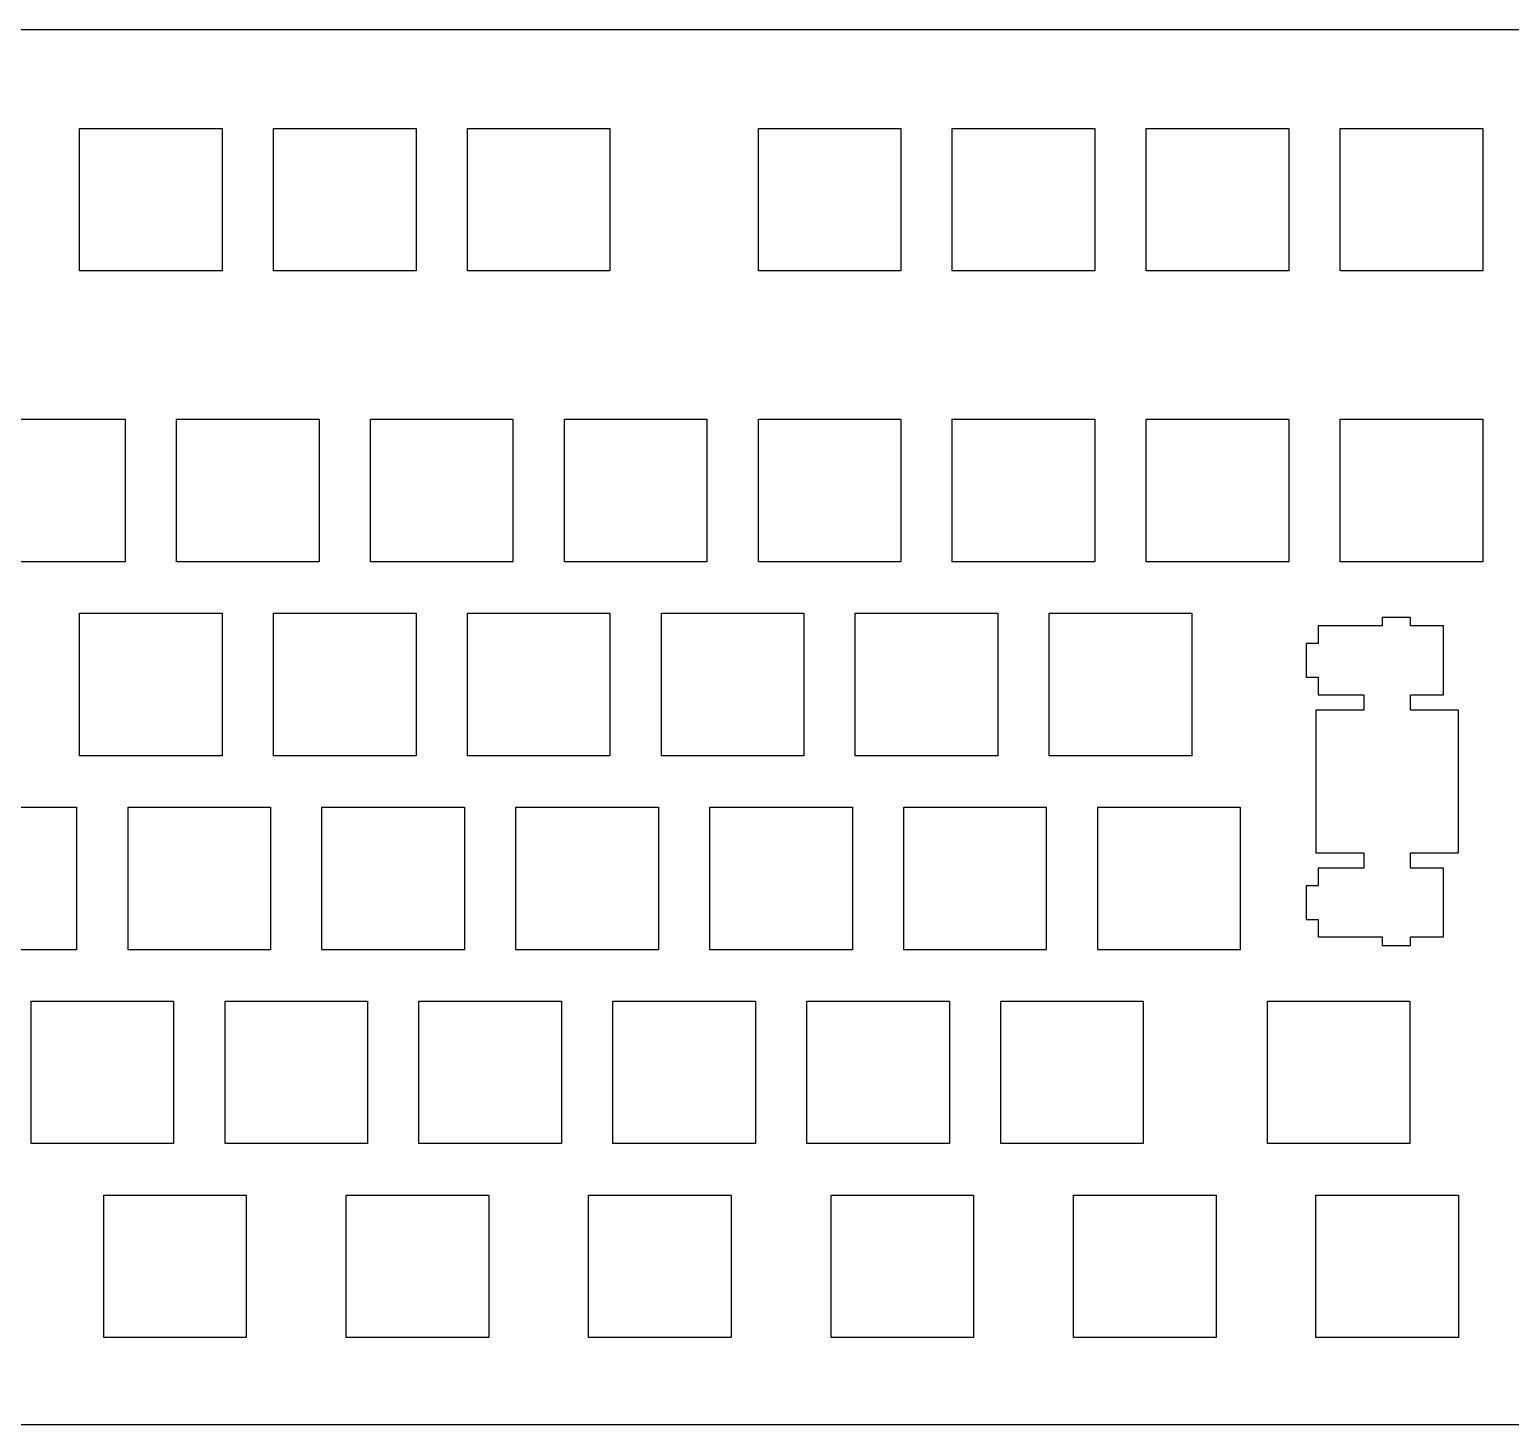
# Model space of a CAD drawing. Extents: x -6 to 436, y -6 to 131.
# Drawn here: x 140.5 to 285.9, y -6 to 131 of the extents above; entities that cross this region are included whole.
import ezdxf

# ---------------------------------------------------------------- set-up
doc = ezdxf.new("R2010")
doc.units = 0
for name, color, linetype in [('Line001', 7, 'CONTINUOUS'), ('Line002', 7, 'CONTINUOUS'), ('Shape060', 7, 'CONTINUOUS'), ('Shape061', 7, 'CONTINUOUS'), ('Shape062', 7, 'CONTINUOUS'), ('Shape063', 7, 'CONTINUOUS'), ('Shape064', 7, 'CONTINUOUS'), ('Shape065', 7, 'CONTINUOUS'), ('Shape066', 7, 'CONTINUOUS'), ('Shape067', 7, 'CONTINUOUS'), ('Shape068', 7, 'CONTINUOUS'), ('Shape069', 7, 'CONTINUOUS'), ('Shape070', 7, 'CONTINUOUS'), ('Shape071', 7, 'CONTINUOUS'), ('Shape072', 7, 'CONTINUOUS'), ('Shape073', 7, 'CONTINUOUS'), ('Shape074', 7, 'CONTINUOUS'), ('Shape075', 7, 'CONTINUOUS'), ('Shape076', 7, 'CONTINUOUS'), ('Shape077', 7, 'CONTINUOUS'), ('Shape078', 7, 'CONTINUOUS'), ('Shape079', 7, 'CONTINUOUS'), ('Shape080', 7, 'CONTINUOUS'), ('Shape081', 7, 'CONTINUOUS'), ('Shape082', 7, 'CONTINUOUS'), ('Shape083', 7, 'CONTINUOUS'), ('Shape192', 7, 'CONTINUOUS'), ('Shape193', 7, 'CONTINUOUS'), ('Shape194', 7, 'CONTINUOUS'), ('Shape195', 7, 'CONTINUOUS'), ('Shape196', 7, 'CONTINUOUS'), ('Shape197', 7, 'CONTINUOUS'), ('Shape198', 7, 'CONTINUOUS'), ('Shape199', 7, 'CONTINUOUS'), ('Shape200', 7, 'CONTINUOUS'), ('Shape201', 7, 'CONTINUOUS'), ('Shape202', 7, 'CONTINUOUS'), ('Shape203', 7, 'CONTINUOUS'), ('Shape204', 7, 'CONTINUOUS'), ('Shape205', 7, 'CONTINUOUS'), ('Shape206', 7, 'CONTINUOUS'), ('Shape207', 7, 'CONTINUOUS'), ('Shape208', 7, 'CONTINUOUS'), ('Shape209', 7, 'CONTINUOUS'), ('Shape210', 7, 'CONTINUOUS'), ('Shape211', 7, 'CONTINUOUS'), ('Shape212', 7, 'CONTINUOUS'), ('Shape213', 7, 'CONTINUOUS'), ('Shape214', 7, 'CONTINUOUS'), ('Shape215', 7, 'CONTINUOUS'), ('Shape216', 7, 'CONTINUOUS'), ('Shape217', 7, 'CONTINUOUS'), ('Shape218', 7, 'CONTINUOUS'), ('Shape219', 7, 'CONTINUOUS'), ('Shape260', 7, 'CONTINUOUS'), ('Shape261', 7, 'CONTINUOUS'), ('Shape262', 7, 'CONTINUOUS'), ('Shape264', 7, 'CONTINUOUS'), ('Shape265', 7, 'CONTINUOUS'), ('Shape266', 7, 'CONTINUOUS'), ('Shape267', 7, 'CONTINUOUS'), ('Shape268', 7, 'CONTINUOUS'), ('Shape269', 7, 'CONTINUOUS'), ('Shape270', 7, 'CONTINUOUS'), ('Shape271', 7, 'CONTINUOUS'), ('Shape272', 7, 'CONTINUOUS'), ('Shape273', 7, 'CONTINUOUS'), ('Shape274', 7, 'CONTINUOUS'), ('Shape275', 7, 'CONTINUOUS'), ('Shape276', 7, 'CONTINUOUS'), ('Shape277', 7, 'CONTINUOUS'), ('Shape278', 7, 'CONTINUOUS'), ('Shape279', 7, 'CONTINUOUS'), ('Shape280', 7, 'CONTINUOUS'), ('Shape281', 7, 'CONTINUOUS'), ('Shape282', 7, 'CONTINUOUS'), ('Shape283', 7, 'CONTINUOUS'), ('Shape284', 7, 'CONTINUOUS'), ('Shape285', 7, 'CONTINUOUS'), ('Shape286', 7, 'CONTINUOUS'), ('Shape287', 7, 'CONTINUOUS'), ('Shape300', 7, 'CONTINUOUS'), ('Shape301', 7, 'CONTINUOUS'), ('Shape302', 7, 'CONTINUOUS'), ('Shape303', 7, 'CONTINUOUS'), ('Shape304', 7, 'CONTINUOUS'), ('Shape305', 7, 'CONTINUOUS'), ('Shape306', 7, 'CONTINUOUS'), ('Shape307', 7, 'CONTINUOUS'), ('Shape308', 7, 'CONTINUOUS'), ('Shape309', 7, 'CONTINUOUS'), ('Shape310', 7, 'CONTINUOUS'), ('Shape311', 7, 'CONTINUOUS'), ('Shape312', 7, 'CONTINUOUS'), ('Shape313', 7, 'CONTINUOUS'), ('Shape314', 7, 'CONTINUOUS'), ('Shape315', 7, 'CONTINUOUS'), ('Shape316', 7, 'CONTINUOUS'), ('Shape317', 7, 'CONTINUOUS'), ('Shape318', 7, 'CONTINUOUS'), ('Shape319', 7, 'CONTINUOUS'), ('Shape320', 7, 'CONTINUOUS'), ('Shape321', 7, 'CONTINUOUS'), ('Shape322', 7, 'CONTINUOUS'), ('Shape323', 7, 'CONTINUOUS'), ('Shape324', 7, 'CONTINUOUS'), ('Shape325', 7, 'CONTINUOUS'), ('Shape326', 7, 'CONTINUOUS'), ('Shape327', 7, 'CONTINUOUS'), ('Shape328', 7, 'CONTINUOUS'), ('Shape329', 7, 'CONTINUOUS'), ('Shape330', 7, 'CONTINUOUS'), ('Shape331', 7, 'CONTINUOUS'), ('Shape332', 7, 'CONTINUOUS'), ('Shape333', 7, 'CONTINUOUS'), ('Shape334', 7, 'CONTINUOUS'), ('Shape335', 7, 'CONTINUOUS'), ('Shape400', 7, 'CONTINUOUS'), ('Shape401', 7, 'CONTINUOUS'), ('Shape402', 7, 'CONTINUOUS'), ('Shape403', 7, 'CONTINUOUS'), ('Shape404', 7, 'CONTINUOUS'), ('Shape405', 7, 'CONTINUOUS'), ('Shape406', 7, 'CONTINUOUS'), ('Shape407', 7, 'CONTINUOUS'), ('Shape408', 7, 'CONTINUOUS'), ('Shape409', 7, 'CONTINUOUS'), ('Shape410', 7, 'CONTINUOUS'), ('Shape411', 7, 'CONTINUOUS'), ('Shape412', 7, 'CONTINUOUS'), ('Shape413', 7, 'CONTINUOUS'), ('Shape414', 7, 'CONTINUOUS'), ('Shape415', 7, 'CONTINUOUS'), ('Shape416', 7, 'CONTINUOUS'), ('Shape417', 7, 'CONTINUOUS'), ('Shape418', 7, 'CONTINUOUS'), ('Shape419', 7, 'CONTINUOUS'), ('Shape420', 7, 'CONTINUOUS'), ('Shape421', 7, 'CONTINUOUS'), ('Shape422', 7, 'CONTINUOUS'), ('Shape423', 7, 'CONTINUOUS'), ('Shape476', 7, 'CONTINUOUS'), ('Shape477', 7, 'CONTINUOUS'), ('Shape478', 7, 'CONTINUOUS'), ('Shape480', 7, 'CONTINUOUS'), ('Shape481', 7, 'CONTINUOUS'), ('Shape482', 7, 'CONTINUOUS'), ('Shape483', 7, 'CONTINUOUS'), ('Shape484', 7, 'CONTINUOUS'), ('Shape485', 7, 'CONTINUOUS'), ('Shape486', 7, 'CONTINUOUS'), ('Shape487', 7, 'CONTINUOUS'), ('Shape488', 7, 'CONTINUOUS'), ('Shape489', 7, 'CONTINUOUS'), ('Shape490', 7, 'CONTINUOUS'), ('Shape491', 7, 'CONTINUOUS'), ('Shape492', 7, 'CONTINUOUS'), ('Shape493', 7, 'CONTINUOUS'), ('Shape494', 7, 'CONTINUOUS'), ('Shape495', 7, 'CONTINUOUS'), ('Shape496', 7, 'CONTINUOUS'), ('Shape497', 7, 'CONTINUOUS'), ('Shape498', 7, 'CONTINUOUS'), ('Shape499', 7, 'CONTINUOUS'), ('Shape500', 7, 'CONTINUOUS'), ('Shape501', 7, 'CONTINUOUS'), ('Shape502', 7, 'CONTINUOUS'), ('Shape503', 7, 'CONTINUOUS'), ('Shape504', 7, 'CONTINUOUS'), ('Shape505', 7, 'CONTINUOUS'), ('Shape506', 7, 'CONTINUOUS'), ('Shape507', 7, 'CONTINUOUS'), ('Shape560', 7, 'CONTINUOUS'), ('Shape561', 7, 'CONTINUOUS'), ('Shape562', 7, 'CONTINUOUS'), ('Shape563', 7, 'CONTINUOUS'), ('Shape564', 7, 'CONTINUOUS'), ('Shape565', 7, 'CONTINUOUS'), ('Shape566', 7, 'CONTINUOUS'), ('Shape567', 7, 'CONTINUOUS'), ('Shape568', 7, 'CONTINUOUS'), ('Shape569', 7, 'CONTINUOUS'), ('Shape570', 7, 'CONTINUOUS'), ('Shape571', 7, 'CONTINUOUS'), ('Shape572', 7, 'CONTINUOUS'), ('Shape573', 7, 'CONTINUOUS'), ('Shape574', 7, 'CONTINUOUS'), ('Shape575', 7, 'CONTINUOUS'), ('Shape576', 7, 'CONTINUOUS'), ('Shape577', 7, 'CONTINUOUS'), ('Shape578', 7, 'CONTINUOUS'), ('Shape579', 7, 'CONTINUOUS'), ('Shape580', 7, 'CONTINUOUS'), ('Shape581', 7, 'CONTINUOUS'), ('Shape582', 7, 'CONTINUOUS'), ('Shape583', 7, 'CONTINUOUS'), ('Shape584', 7, 'CONTINUOUS'), ('Shape585', 7, 'CONTINUOUS'), ('Shape586', 7, 'CONTINUOUS'), ('Shape587', 7, 'CONTINUOUS')]:
    doc.layers.add(name, color=color, linetype=linetype)

msp = doc.modelspace()

# ---------------------------------------------------------------- linework, layer by layer
at = {"layer": 'Line001'}
msp.add_line((-6, -6), (436, -6), dxfattribs=at)
at = {"layer": 'Line002'}
msp.add_line((-6, 131), (350, 131), dxfattribs=at)
at = {"layer": 'Shape060'}
msp.add_line((147.781, 16.5254), (161.78, 16.5254), dxfattribs=at)
at = {"layer": 'Shape061'}
msp.add_line((161.78, 16.5254), (161.78, 2.52598), dxfattribs=at)
at = {"layer": 'Shape062'}
msp.add_line((161.78, 2.52598), (147.781, 2.52598), dxfattribs=at)
at = {"layer": 'Shape063'}
msp.add_line((147.781, 2.52598), (147.781, 16.5254), dxfattribs=at)
at = {"layer": 'Shape064'}
msp.add_line((171.592, 16.5254), (185.593, 16.5254), dxfattribs=at)
at = {"layer": 'Shape065'}
msp.add_line((185.593, 16.5254), (185.593, 2.52598), dxfattribs=at)
at = {"layer": 'Shape066'}
msp.add_line((185.593, 2.52598), (171.592, 2.52598), dxfattribs=at)
at = {"layer": 'Shape067'}
msp.add_line((171.592, 2.52598), (171.592, 16.5254), dxfattribs=at)
at = {"layer": 'Shape068'}
msp.add_line((195.406, 16.5254), (209.405, 16.5254), dxfattribs=at)
at = {"layer": 'Shape069'}
msp.add_line((209.405, 16.5254), (209.405, 2.52598), dxfattribs=at)
at = {"layer": 'Shape070'}
msp.add_line((209.405, 2.52598), (195.406, 2.52598), dxfattribs=at)
at = {"layer": 'Shape071'}
msp.add_line((195.406, 2.52598), (195.406, 16.5254), dxfattribs=at)
at = {"layer": 'Shape072'}
msp.add_line((219.217, 16.5254), (233.218, 16.5254), dxfattribs=at)
at = {"layer": 'Shape073'}
msp.add_line((233.218, 16.5254), (233.218, 2.52598), dxfattribs=at)
at = {"layer": 'Shape074'}
msp.add_line((233.218, 2.52598), (219.217, 2.52598), dxfattribs=at)
at = {"layer": 'Shape075'}
msp.add_line((219.217, 2.52598), (219.217, 16.5254), dxfattribs=at)
at = {"layer": 'Shape076'}
msp.add_line((243.031, 16.5254), (257.03, 16.5254), dxfattribs=at)
at = {"layer": 'Shape077'}
msp.add_line((257.03, 16.5254), (257.03, 2.52598), dxfattribs=at)
at = {"layer": 'Shape078'}
msp.add_line((257.03, 2.52598), (243.031, 2.52598), dxfattribs=at)
at = {"layer": 'Shape079'}
msp.add_line((243.031, 2.52598), (243.031, 16.5254), dxfattribs=at)
at = {"layer": 'Shape080'}
msp.add_line((266.842, 16.5254), (280.843, 16.5254), dxfattribs=at)
at = {"layer": 'Shape081'}
msp.add_line((280.843, 16.5254), (280.843, 2.52598), dxfattribs=at)
at = {"layer": 'Shape082'}
msp.add_line((280.843, 2.52598), (266.842, 2.52598), dxfattribs=at)
at = {"layer": 'Shape083'}
msp.add_line((266.842, 2.52598), (266.842, 16.5254), dxfattribs=at)
at = {"layer": 'Shape192'}
msp.add_line((140.637, 35.5753), (154.637, 35.5753), dxfattribs=at)
at = {"layer": 'Shape193'}
msp.add_line((154.637, 35.5753), (154.637, 21.5759), dxfattribs=at)
at = {"layer": 'Shape194'}
msp.add_line((154.637, 21.5759), (140.637, 21.5759), dxfattribs=at)
at = {"layer": 'Shape195'}
msp.add_line((140.637, 21.5759), (140.637, 35.5753), dxfattribs=at)
at = {"layer": 'Shape196'}
msp.add_line((159.687, 35.5753), (173.687, 35.5753), dxfattribs=at)
at = {"layer": 'Shape197'}
msp.add_line((173.687, 35.5753), (173.687, 21.5759), dxfattribs=at)
at = {"layer": 'Shape198'}
msp.add_line((173.687, 21.5759), (159.687, 21.5759), dxfattribs=at)
at = {"layer": 'Shape199'}
msp.add_line((159.687, 21.5759), (159.687, 35.5753), dxfattribs=at)
at = {"layer": 'Shape200'}
msp.add_line((178.737, 35.5753), (192.737, 35.5753), dxfattribs=at)
at = {"layer": 'Shape201'}
msp.add_line((192.737, 35.5753), (192.737, 21.5759), dxfattribs=at)
at = {"layer": 'Shape202'}
msp.add_line((192.737, 21.5759), (178.737, 21.5759), dxfattribs=at)
at = {"layer": 'Shape203'}
msp.add_line((178.737, 21.5759), (178.737, 35.5753), dxfattribs=at)
at = {"layer": 'Shape204'}
msp.add_line((197.787, 35.5753), (211.787, 35.5753), dxfattribs=at)
at = {"layer": 'Shape205'}
msp.add_line((211.787, 35.5753), (211.787, 21.5759), dxfattribs=at)
at = {"layer": 'Shape206'}
msp.add_line((211.787, 21.5759), (197.787, 21.5759), dxfattribs=at)
at = {"layer": 'Shape207'}
msp.add_line((197.787, 21.5759), (197.787, 35.5753), dxfattribs=at)
at = {"layer": 'Shape208'}
msp.add_line((216.837, 35.5753), (230.837, 35.5753), dxfattribs=at)
at = {"layer": 'Shape209'}
msp.add_line((230.837, 35.5753), (230.837, 21.5759), dxfattribs=at)
at = {"layer": 'Shape210'}
msp.add_line((230.837, 21.5759), (216.837, 21.5759), dxfattribs=at)
at = {"layer": 'Shape211'}
msp.add_line((216.837, 21.5759), (216.837, 35.5753), dxfattribs=at)
at = {"layer": 'Shape212'}
msp.add_line((235.887, 35.5753), (249.887, 35.5753), dxfattribs=at)
at = {"layer": 'Shape213'}
msp.add_line((249.887, 35.5753), (249.887, 21.5759), dxfattribs=at)
at = {"layer": 'Shape214'}
msp.add_line((249.887, 21.5759), (235.887, 21.5759), dxfattribs=at)
at = {"layer": 'Shape215'}
msp.add_line((235.887, 21.5759), (235.887, 35.5753), dxfattribs=at)
at = {"layer": 'Shape216'}
msp.add_line((262.081, 35.5753), (276.08, 35.5753), dxfattribs=at)
at = {"layer": 'Shape217'}
msp.add_line((276.08, 35.5753), (276.08, 21.5759), dxfattribs=at)
at = {"layer": 'Shape218'}
msp.add_line((276.08, 21.5759), (262.081, 21.5759), dxfattribs=at)
at = {"layer": 'Shape219'}
msp.add_line((262.081, 21.5759), (262.081, 35.5753), dxfattribs=at)
at = {"layer": 'Shape260'}
msp.add_line((131.112, 54.6254), (145.112, 54.6254), dxfattribs=at)
at = {"layer": 'Shape261'}
msp.add_line((145.112, 54.6254), (145.112, 40.6261), dxfattribs=at)
at = {"layer": 'Shape262'}
msp.add_line((145.112, 40.6261), (131.112, 40.6261), dxfattribs=at)
at = {"layer": 'Shape264'}
msp.add_line((150.162, 54.6254), (164.162, 54.6254), dxfattribs=at)
at = {"layer": 'Shape265'}
msp.add_line((164.162, 54.6254), (164.162, 40.6261), dxfattribs=at)
at = {"layer": 'Shape266'}
msp.add_line((164.162, 40.6261), (150.162, 40.6261), dxfattribs=at)
at = {"layer": 'Shape267'}
msp.add_line((150.162, 40.6261), (150.162, 54.6254), dxfattribs=at)
at = {"layer": 'Shape268'}
msp.add_line((169.212, 54.6254), (183.212, 54.6254), dxfattribs=at)
at = {"layer": 'Shape269'}
msp.add_line((183.212, 54.6254), (183.212, 40.6261), dxfattribs=at)
at = {"layer": 'Shape270'}
msp.add_line((183.212, 40.6261), (169.212, 40.6261), dxfattribs=at)
at = {"layer": 'Shape271'}
msp.add_line((169.212, 40.6261), (169.212, 54.6254), dxfattribs=at)
at = {"layer": 'Shape272'}
msp.add_line((188.262, 54.6254), (202.262, 54.6254), dxfattribs=at)
at = {"layer": 'Shape273'}
msp.add_line((202.262, 54.6254), (202.262, 40.6261), dxfattribs=at)
at = {"layer": 'Shape274'}
msp.add_line((202.262, 40.6261), (188.262, 40.6261), dxfattribs=at)
at = {"layer": 'Shape275'}
msp.add_line((188.262, 40.6261), (188.262, 54.6254), dxfattribs=at)
at = {"layer": 'Shape276'}
msp.add_line((207.312, 54.6254), (221.312, 54.6254), dxfattribs=at)
at = {"layer": 'Shape277'}
msp.add_line((221.312, 54.6254), (221.312, 40.6261), dxfattribs=at)
at = {"layer": 'Shape278'}
msp.add_line((221.312, 40.6261), (207.312, 40.6261), dxfattribs=at)
at = {"layer": 'Shape279'}
msp.add_line((207.312, 40.6261), (207.312, 54.6254), dxfattribs=at)
at = {"layer": 'Shape280'}
msp.add_line((226.362, 54.6254), (240.362, 54.6254), dxfattribs=at)
at = {"layer": 'Shape281'}
msp.add_line((240.362, 54.6254), (240.362, 40.6261), dxfattribs=at)
at = {"layer": 'Shape282'}
msp.add_line((240.362, 40.6261), (226.362, 40.6261), dxfattribs=at)
at = {"layer": 'Shape283'}
msp.add_line((226.362, 40.6261), (226.362, 54.6254), dxfattribs=at)
at = {"layer": 'Shape284'}
msp.add_line((245.412, 54.6254), (259.412, 54.6254), dxfattribs=at)
at = {"layer": 'Shape285'}
msp.add_line((259.412, 54.6254), (259.412, 40.6261), dxfattribs=at)
at = {"layer": 'Shape286'}
msp.add_line((259.412, 40.6261), (245.412, 40.6261), dxfattribs=at)
at = {"layer": 'Shape287'}
msp.add_line((245.412, 40.6261), (245.412, 54.6254), dxfattribs=at)
at = {"layer": 'Shape300'}
msp.add_line((273.342, 73.251), (273.342, 72.4255), dxfattribs=at)
at = {"layer": 'Shape301'}
msp.add_line((273.342, 72.4255), (267.072, 72.4255), dxfattribs=at)
at = {"layer": 'Shape302'}
msp.add_line((267.072, 72.4255), (267.072, 70.7004), dxfattribs=at)
at = {"layer": 'Shape303'}
msp.add_line((267.072, 70.7004), (265.872, 70.7004), dxfattribs=at)
at = {"layer": 'Shape304'}
msp.add_line((265.872, 70.7004), (265.872, 67.4012), dxfattribs=at)
at = {"layer": 'Shape305'}
msp.add_line((265.872, 67.4012), (267.072, 67.4012), dxfattribs=at)
at = {"layer": 'Shape306'}
msp.add_line((267.072, 67.4012), (267.072, 65.6758), dxfattribs=at)
at = {"layer": 'Shape307'}
msp.add_line((267.072, 65.6758), (271.542, 65.6758), dxfattribs=at)
at = {"layer": 'Shape308'}
msp.add_line((271.542, 65.6758), (271.542, 64.1504), dxfattribs=at)
at = {"layer": 'Shape309'}
msp.add_line((271.542, 64.1504), (266.842, 64.1504), dxfattribs=at)
at = {"layer": 'Shape310'}
msp.add_line((266.842, 64.1504), (266.842, 50.1511), dxfattribs=at)
at = {"layer": 'Shape311'}
msp.add_line((266.842, 50.1511), (271.542, 50.1511), dxfattribs=at)
at = {"layer": 'Shape312'}
msp.add_line((271.542, 50.1511), (271.542, 48.6253), dxfattribs=at)
at = {"layer": 'Shape313'}
msp.add_line((271.542, 48.6253), (267.072, 48.6253), dxfattribs=at)
at = {"layer": 'Shape314'}
msp.add_line((267.072, 48.6253), (267.072, 46.9002), dxfattribs=at)
at = {"layer": 'Shape315'}
msp.add_line((267.072, 46.9002), (265.872, 46.9002), dxfattribs=at)
at = {"layer": 'Shape316'}
msp.add_line((265.872, 46.9002), (265.872, 43.601), dxfattribs=at)
at = {"layer": 'Shape317'}
msp.add_line((265.872, 43.601), (267.072, 43.601), dxfattribs=at)
at = {"layer": 'Shape318'}
msp.add_line((267.072, 43.601), (267.072, 41.876), dxfattribs=at)
at = {"layer": 'Shape319'}
msp.add_line((267.072, 41.876), (273.342, 41.876), dxfattribs=at)
at = {"layer": 'Shape320'}
msp.add_line((273.342, 41.876), (273.342, 41.0505), dxfattribs=at)
at = {"layer": 'Shape321'}
msp.add_line((273.342, 41.0505), (276.142, 41.0505), dxfattribs=at)
at = {"layer": 'Shape322'}
msp.add_line((276.142, 41.0505), (276.142, 41.876), dxfattribs=at)
at = {"layer": 'Shape323'}
msp.add_line((276.142, 41.876), (279.372, 41.876), dxfattribs=at)
at = {"layer": 'Shape324'}
msp.add_line((279.372, 41.876), (279.372, 48.6253), dxfattribs=at)
at = {"layer": 'Shape325'}
msp.add_line((279.372, 48.6253), (276.142, 48.6253), dxfattribs=at)
at = {"layer": 'Shape326'}
msp.add_line((276.142, 48.6253), (276.142, 50.1511), dxfattribs=at)
at = {"layer": 'Shape327'}
msp.add_line((276.142, 50.1511), (280.843, 50.1511), dxfattribs=at)
at = {"layer": 'Shape328'}
msp.add_line((280.843, 50.1511), (280.843, 64.1504), dxfattribs=at)
at = {"layer": 'Shape329'}
msp.add_line((280.843, 64.1504), (276.142, 64.1504), dxfattribs=at)
at = {"layer": 'Shape330'}
msp.add_line((276.142, 64.1504), (276.142, 65.6758), dxfattribs=at)
at = {"layer": 'Shape331'}
msp.add_line((276.142, 65.6758), (279.372, 65.6758), dxfattribs=at)
at = {"layer": 'Shape332'}
msp.add_line((279.372, 65.6758), (279.372, 72.4255), dxfattribs=at)
at = {"layer": 'Shape333'}
msp.add_line((279.372, 72.4255), (276.142, 72.4255), dxfattribs=at)
at = {"layer": 'Shape334'}
msp.add_line((276.142, 72.4255), (276.142, 73.251), dxfattribs=at)
at = {"layer": 'Shape335'}
msp.add_line((276.142, 73.251), (273.342, 73.251), dxfattribs=at)
at = {"layer": 'Shape400'}
msp.add_line((145.4, 73.6754), (159.399, 73.6754), dxfattribs=at)
at = {"layer": 'Shape401'}
msp.add_line((159.399, 73.6754), (159.399, 59.6761), dxfattribs=at)
at = {"layer": 'Shape402'}
msp.add_line((159.399, 59.6761), (145.4, 59.6761), dxfattribs=at)
at = {"layer": 'Shape403'}
msp.add_line((145.4, 59.6761), (145.4, 73.6754), dxfattribs=at)
at = {"layer": 'Shape404'}
msp.add_line((164.45, 73.6754), (178.449, 73.6754), dxfattribs=at)
at = {"layer": 'Shape405'}
msp.add_line((178.449, 73.6754), (178.449, 59.6761), dxfattribs=at)
at = {"layer": 'Shape406'}
msp.add_line((178.449, 59.6761), (164.45, 59.6761), dxfattribs=at)
at = {"layer": 'Shape407'}
msp.add_line((164.45, 59.6761), (164.45, 73.6754), dxfattribs=at)
at = {"layer": 'Shape408'}
msp.add_line((183.5, 73.6754), (197.499, 73.6754), dxfattribs=at)
at = {"layer": 'Shape409'}
msp.add_line((197.499, 73.6754), (197.499, 59.6761), dxfattribs=at)
at = {"layer": 'Shape410'}
msp.add_line((197.499, 59.6761), (183.5, 59.6761), dxfattribs=at)
at = {"layer": 'Shape411'}
msp.add_line((183.5, 59.6761), (183.5, 73.6754), dxfattribs=at)
at = {"layer": 'Shape412'}
msp.add_line((202.55, 73.6754), (216.549, 73.6754), dxfattribs=at)
at = {"layer": 'Shape413'}
msp.add_line((216.549, 73.6754), (216.549, 59.6761), dxfattribs=at)
at = {"layer": 'Shape414'}
msp.add_line((216.549, 59.6761), (202.55, 59.6761), dxfattribs=at)
at = {"layer": 'Shape415'}
msp.add_line((202.55, 59.6761), (202.55, 73.6754), dxfattribs=at)
at = {"layer": 'Shape416'}
msp.add_line((221.6, 73.6754), (235.599, 73.6754), dxfattribs=at)
at = {"layer": 'Shape417'}
msp.add_line((235.599, 73.6754), (235.599, 59.6761), dxfattribs=at)
at = {"layer": 'Shape418'}
msp.add_line((235.599, 59.6761), (221.6, 59.6761), dxfattribs=at)
at = {"layer": 'Shape419'}
msp.add_line((221.6, 59.6761), (221.6, 73.6754), dxfattribs=at)
at = {"layer": 'Shape420'}
msp.add_line((240.65, 73.6754), (254.649, 73.6754), dxfattribs=at)
at = {"layer": 'Shape421'}
msp.add_line((254.649, 73.6754), (254.649, 59.6761), dxfattribs=at)
at = {"layer": 'Shape422'}
msp.add_line((254.649, 59.6761), (240.65, 59.6761), dxfattribs=at)
at = {"layer": 'Shape423'}
msp.add_line((240.65, 59.6761), (240.65, 73.6754), dxfattribs=at)
at = {"layer": 'Shape476'}
msp.add_line((135.875, 92.7254), (149.874, 92.7254), dxfattribs=at)
at = {"layer": 'Shape477'}
msp.add_line((149.874, 92.7254), (149.874, 78.7261), dxfattribs=at)
at = {"layer": 'Shape478'}
msp.add_line((149.874, 78.7261), (135.875, 78.7261), dxfattribs=at)
at = {"layer": 'Shape480'}
msp.add_line((154.925, 92.7254), (168.924, 92.7254), dxfattribs=at)
at = {"layer": 'Shape481'}
msp.add_line((168.924, 92.7254), (168.924, 78.7261), dxfattribs=at)
at = {"layer": 'Shape482'}
msp.add_line((168.924, 78.7261), (154.925, 78.7261), dxfattribs=at)
at = {"layer": 'Shape483'}
msp.add_line((154.925, 78.7261), (154.925, 92.7254), dxfattribs=at)
at = {"layer": 'Shape484'}
msp.add_line((173.975, 92.7254), (187.974, 92.7254), dxfattribs=at)
at = {"layer": 'Shape485'}
msp.add_line((187.974, 92.7254), (187.974, 78.7261), dxfattribs=at)
at = {"layer": 'Shape486'}
msp.add_line((187.974, 78.7261), (173.975, 78.7261), dxfattribs=at)
at = {"layer": 'Shape487'}
msp.add_line((173.975, 78.7261), (173.975, 92.7254), dxfattribs=at)
at = {"layer": 'Shape488'}
msp.add_line((193.025, 92.7254), (207.024, 92.7254), dxfattribs=at)
at = {"layer": 'Shape489'}
msp.add_line((207.024, 92.7254), (207.024, 78.7261), dxfattribs=at)
at = {"layer": 'Shape490'}
msp.add_line((207.024, 78.7261), (193.025, 78.7261), dxfattribs=at)
at = {"layer": 'Shape491'}
msp.add_line((193.025, 78.7261), (193.025, 92.7254), dxfattribs=at)
at = {"layer": 'Shape492'}
msp.add_line((212.075, 92.7254), (226.074, 92.7254), dxfattribs=at)
at = {"layer": 'Shape493'}
msp.add_line((226.074, 92.7254), (226.074, 78.7261), dxfattribs=at)
at = {"layer": 'Shape494'}
msp.add_line((226.074, 78.7261), (212.075, 78.7261), dxfattribs=at)
at = {"layer": 'Shape495'}
msp.add_line((212.075, 78.7261), (212.075, 92.7254), dxfattribs=at)
at = {"layer": 'Shape496'}
msp.add_line((231.125, 92.7254), (245.124, 92.7254), dxfattribs=at)
at = {"layer": 'Shape497'}
msp.add_line((245.124, 92.7254), (245.124, 78.7261), dxfattribs=at)
at = {"layer": 'Shape498'}
msp.add_line((245.124, 78.7261), (231.125, 78.7261), dxfattribs=at)
at = {"layer": 'Shape499'}
msp.add_line((231.125, 78.7261), (231.125, 92.7254), dxfattribs=at)
at = {"layer": 'Shape500'}
msp.add_line((250.175, 92.7254), (264.174, 92.7254), dxfattribs=at)
at = {"layer": 'Shape501'}
msp.add_line((264.174, 92.7254), (264.174, 78.7261), dxfattribs=at)
at = {"layer": 'Shape502'}
msp.add_line((264.174, 78.7261), (250.175, 78.7261), dxfattribs=at)
at = {"layer": 'Shape503'}
msp.add_line((250.175, 78.7261), (250.175, 92.7254), dxfattribs=at)
at = {"layer": 'Shape504'}
msp.add_line((269.225, 92.7254), (283.224, 92.7254), dxfattribs=at)
at = {"layer": 'Shape505'}
msp.add_line((283.224, 92.7254), (283.224, 78.7261), dxfattribs=at)
at = {"layer": 'Shape506'}
msp.add_line((283.224, 78.7261), (269.225, 78.7261), dxfattribs=at)
at = {"layer": 'Shape507'}
msp.add_line((269.225, 78.7261), (269.225, 92.7254), dxfattribs=at)
at = {"layer": 'Shape560'}
msp.add_line((145.4, 121.3), (159.399, 121.3), dxfattribs=at)
at = {"layer": 'Shape561'}
msp.add_line((159.399, 121.3), (159.399, 107.301), dxfattribs=at)
at = {"layer": 'Shape562'}
msp.add_line((159.399, 107.301), (145.4, 107.301), dxfattribs=at)
at = {"layer": 'Shape563'}
msp.add_line((145.4, 107.301), (145.4, 121.3), dxfattribs=at)
at = {"layer": 'Shape564'}
msp.add_line((164.45, 121.3), (178.449, 121.3), dxfattribs=at)
at = {"layer": 'Shape565'}
msp.add_line((178.449, 121.3), (178.449, 107.301), dxfattribs=at)
at = {"layer": 'Shape566'}
msp.add_line((178.449, 107.301), (164.45, 107.301), dxfattribs=at)
at = {"layer": 'Shape567'}
msp.add_line((164.45, 107.301), (164.45, 121.3), dxfattribs=at)
at = {"layer": 'Shape568'}
msp.add_line((183.5, 121.3), (197.499, 121.3), dxfattribs=at)
at = {"layer": 'Shape569'}
msp.add_line((197.499, 121.3), (197.499, 107.301), dxfattribs=at)
at = {"layer": 'Shape570'}
msp.add_line((197.499, 107.301), (183.5, 107.301), dxfattribs=at)
at = {"layer": 'Shape571'}
msp.add_line((183.5, 107.301), (183.5, 121.3), dxfattribs=at)
at = {"layer": 'Shape572'}
msp.add_line((212.075, 121.3), (226.074, 121.3), dxfattribs=at)
at = {"layer": 'Shape573'}
msp.add_line((226.074, 121.3), (226.074, 107.301), dxfattribs=at)
at = {"layer": 'Shape574'}
msp.add_line((226.074, 107.301), (212.075, 107.301), dxfattribs=at)
at = {"layer": 'Shape575'}
msp.add_line((212.075, 107.301), (212.075, 121.3), dxfattribs=at)
at = {"layer": 'Shape576'}
msp.add_line((231.125, 121.3), (245.124, 121.3), dxfattribs=at)
at = {"layer": 'Shape577'}
msp.add_line((245.124, 121.3), (245.124, 107.301), dxfattribs=at)
at = {"layer": 'Shape578'}
msp.add_line((245.124, 107.301), (231.125, 107.301), dxfattribs=at)
at = {"layer": 'Shape579'}
msp.add_line((231.125, 107.301), (231.125, 121.3), dxfattribs=at)
at = {"layer": 'Shape580'}
msp.add_line((250.175, 121.3), (264.174, 121.3), dxfattribs=at)
at = {"layer": 'Shape581'}
msp.add_line((264.174, 121.3), (264.174, 107.301), dxfattribs=at)
at = {"layer": 'Shape582'}
msp.add_line((264.174, 107.301), (250.175, 107.301), dxfattribs=at)
at = {"layer": 'Shape583'}
msp.add_line((250.175, 107.301), (250.175, 121.3), dxfattribs=at)
at = {"layer": 'Shape584'}
msp.add_line((269.225, 121.3), (283.224, 121.3), dxfattribs=at)
at = {"layer": 'Shape585'}
msp.add_line((283.224, 121.3), (283.224, 107.301), dxfattribs=at)
at = {"layer": 'Shape586'}
msp.add_line((283.224, 107.301), (269.225, 107.301), dxfattribs=at)
at = {"layer": 'Shape587'}
msp.add_line((269.225, 107.301), (269.225, 121.3), dxfattribs=at)

doc.saveas('drawing.dxf')
